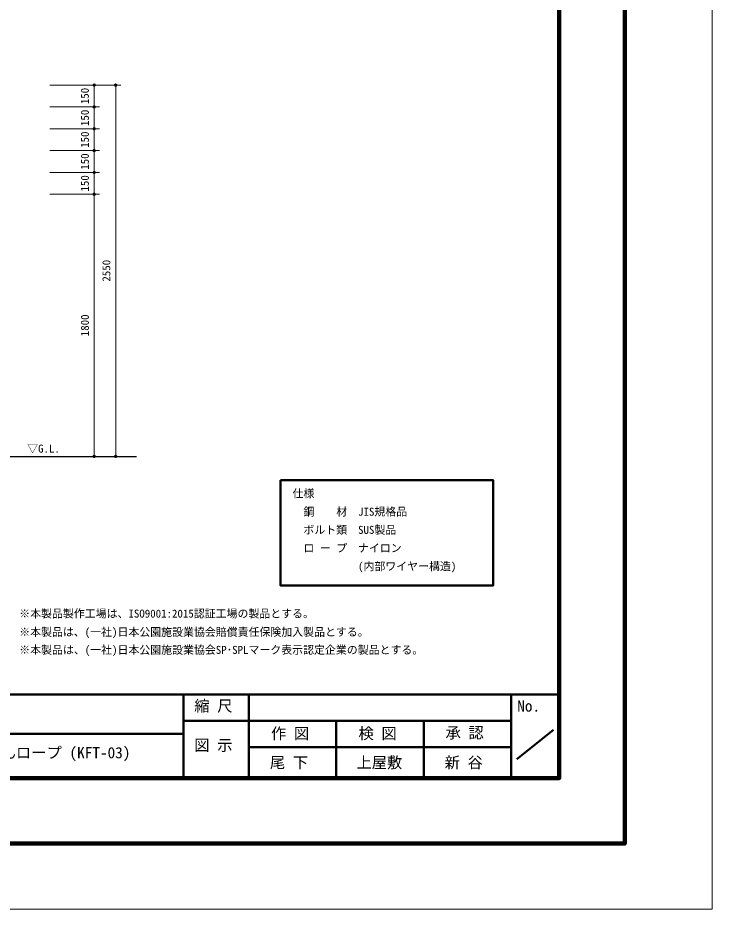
# Model space of a CAD drawing. Units: millimetres at full size, sheet at 1:30. Extents: x -600 to 13200, y -450 to 9360.
# Drawn here: x 8432 to 13200, y -450 to 5672 of the extents above; entities that cross this region are included whole.
import ezdxf
from ezdxf.enums import TextEntityAlignment as Align

# ---------------------------------------------------------------- set-up
doc = ezdxf.new("R2010")
doc.units = ezdxf.units.MM
doc.header["$LTSCALE"] = 30
doc.layers.add('D-DOC', color=7, linetype='Continuous')
for name, color, linetype, lineweight in [('D-STR-1', 1, 'Continuous', 25), ('D-STR-DIM', 7, 'Continuous', 18), ('D-STR-TXT', 7, 'Continuous', 18), ('D-TTL', 2, 'Continuous', 140), ('D-TTL-FRAM', 7, 'Continuous', 50), ('D-TTL-FRAM\u3000タイトル枠、凡例図枠', 2, 'Continuous', 50), ('D-TTL-TXT', 7, 'Continuous', 13), ('V-nasSTD', 3, 'Continuous', 140)]:
    doc.layers.add(name, color=color, linetype=linetype, lineweight=lineweight)
doc.styles.add('ＭＳ ゴシック', font='')
doc.styles.get('ＭＳ ゴシック').set_extended_font_data('MS Gothic')

# ---------------------------------------------------------------- blocks, each defined once
blk = doc.blocks.new('filled_dot')
at = {"color": 0, "linetype": 'Continuous', "lineweight": -2, "const_width": 1.25}
blk.add_lwpolyline([(-0.625, 0, 1), (0.625, 0, 1)], format="xyb", close=True, dxfattribs=at)

msp = doc.modelspace()

# ---------------------------------------------------------------- linework, layer by layer
at = {"layer": 'D-STR-1'}
msp.add_line((7144.16, 2659.91), (9247.48, 2659.91), dxfattribs=at)
at = {"layer": 'D-STR-DIM'}
for p, q in [((8652.51, 5209.91), (8992.07, 5209.91)), ((8834.83, 5209.91), (9139.67, 5209.91)), ((8956.07, 5209.91), (8956.07, 5059.91)), ((9103.67, 5209.91), (9103.67, 2659.91)), ((8652.51, 5059.91), (8992.07, 5059.91)), ((8652.51, 5059.91), (8992.07, 5059.91)), ((8956.07, 5059.91), (8956.07, 4909.91)), ((8652.51, 4909.91), (8992.07, 4909.91)), ((8652.51, 4909.91), (8992.07, 4909.91)), ((8956.07, 4909.91), (8956.07, 4759.91)), ((8652.51, 4759.91), (8992.07, 4759.91)), ((8652.51, 4759.91), (8992.07, 4759.91)), ((8956.07, 4759.91), (8956.07, 4609.91)), ((8652.51, 4609.91), (8992.07, 4609.91)), ((8652.51, 4609.91), (8992.07, 4609.91)), ((8956.07, 4609.91), (8956.07, 4459.91)), ((8652.51, 4459.91), (8992.07, 4459.91)), ((8652.51, 4459.91), (8992.07, 4459.91)), ((8956.07, 4459.91), (8956.07, 2659.91)), ((8833.98, 2659.91), (8992.07, 2659.91)), ((8833.98, 2659.91), (9139.67, 2659.91))]:
    msp.add_line(p, q, dxfattribs=at)
at = {"layer": 'D-TTL'}
msp.add_lwpolyline([(0, 0), (12600, 0), (12600, 8910), (0, 8910)], close=True, dxfattribs=at)
at = {"layer": 'D-TTL-FRAM'}
for p, q in [((450, 1023.66), (12150, 1023.66)), ((9568.84, 1023.66), (9568.84, 450)), ((10018.84, 1023.66), (10018.84, 450)), ((11818.84, 1023.66), (11818.84, 450)), ((10018.84, 843.66), (9568.84, 843.66)), ((10018.84, 843.66), (11818.84, 843.66)), ((10618.84, 450), (10618.84, 843.66)), ((11218.84, 843.66), (11218.84, 450)), ((9568.84, 753.66), (7018.84, 753.66)), ((11857.99, 580.41), (12109.99, 782.01)), ((11818.84, 663.66), (10018.84, 663.66))]:
    msp.add_line(p, q, dxfattribs=at)
at = {"layer": 'D-TTL-FRAM\u3000タイトル枠、凡例図枠'}
msp.add_lwpolyline([(10235.56, 2496.41), (11696.92, 2496.41), (11696.92, 1773.58), (10235.56, 1773.58)], close=True, dxfattribs=at)
at = {"layer": 'V-nasSTD', "color": 7, "lineweight": 13}
msp.add_lwpolyline([(-600, -450), (-600, 9360), (13200, 9360), (13200, -450)], close=True, dxfattribs=at)
at = {"layer": 'V-nasSTD'}
msp.add_lwpolyline([(450, 450), (450, 8460), (12150, 8460), (12150, 450)], close=True, dxfattribs=at)

# ---------------------------------------------------------------- block references
at = {"layer": 'D-STR-DIM', "xscale": 9, "yscale": 9}
for p, rotation in [((8956.07, 5209.91), 270), ((9103.67, 5209.91), 270), ((8956.07, 5059.91), 90), ((8956.07, 5059.91), 270), ((8956.07, 4909.91), 90), ((8956.07, 4909.91), 270), ((8956.07, 4759.91), 90), ((8956.07, 4759.91), 270), ((8956.07, 4609.91), 90), ((8956.07, 4609.91), 270), ((8956.07, 4459.91), 90), ((8956.07, 4459.91), 270), ((8956.07, 2659.91), 90), ((9103.67, 2659.91), 90)]:
    msp.add_blockref('filled_dot', p, dxfattribs=dict(at, rotation=rotation))

# ---------------------------------------------------------------- texts
at = {"layer": 'D-DOC', "style": 'ＭＳ ゴシック'}
for s, p in [('仕様', (10318.1, 2360.99)), ('\u3000鋼\u3000\u3000材\u3000JIS規格品', (10318.1, 2235.99)), ('\u3000ボルト類\u3000SUS製品', (10318.1, 2110.99)), ('\u3000ロ ー プ  ナイロン', (10318.1, 1985.99)), ('\u3000\u3000\u3000\u3000\u3000\u3000(内部ワイヤー構造)', (10318.1, 1860.99)), ('※本製品製作工場は、ISO9001:2015認証工場の製品とする。', (8441.25, 1536.07)), ('※本製品は、(一社)日本公園施設業協会賠償責任保険加入製品とする。', (8441.25, 1409.7)), ('※本製品は、(一社)日本公園施設業協会SP･SPLマーク表示認定企業の製品とする。', (8441.25, 1286.84))]:
    msp.add_text(s, height=54.99, dxfattribs=at).set_placement(p, align=Align.BOTTOM_LEFT)
at = {"layer": 'D-STR-DIM', "style": 'ＭＳ ゴシック'}
for s, p in [('150', (8891.94, 5134.91)), ('150', (8891.94, 4984.91)), ('150', (8891.94, 4834.91)), ('150', (8891.94, 4684.91)), ('150', (8891.94, 4534.91)), ('2550', (9039.53, 3934.91)), ('1800', (8891.94, 3559.91))]:
    msp.add_text(s, height=54.99, rotation=90, dxfattribs=at).set_placement(p, align=Align.MIDDLE_CENTER)
at = {"layer": 'D-STR-TXT', "style": 'ＭＳ ゴシック'}
msp.add_text('▽G.L.', height=54.99, dxfattribs=at).set_placement((8495.71, 2669.55), align=Align.BOTTOM_LEFT)
at = {"layer": 'D-TTL-TXT', "style": 'ＭＳ ゴシック'}
for s, p in [('縮 尺', (9643.7, 883.97)), ('No.', (11861.45, 883.97)), ('作 図', (10170.93, 695.67)), ('検 図', (10771.35, 695.67)), ('承 認', (11368.7, 700.17)), ('ぶらりんロープ (KFT-03)', (7998.87, 563.1)), ('図 示', (9643.7, 614.62)), ('尾 下', (10162.38, 495.81)), ('上屋敷', (10756.78, 495.81)), ('新 谷', (11362.82, 495.81))]:
    msp.add_text(s, height=76.98, dxfattribs=at).set_placement(p, align=Align.BOTTOM_LEFT)

doc.saveas('drawing.dxf')
